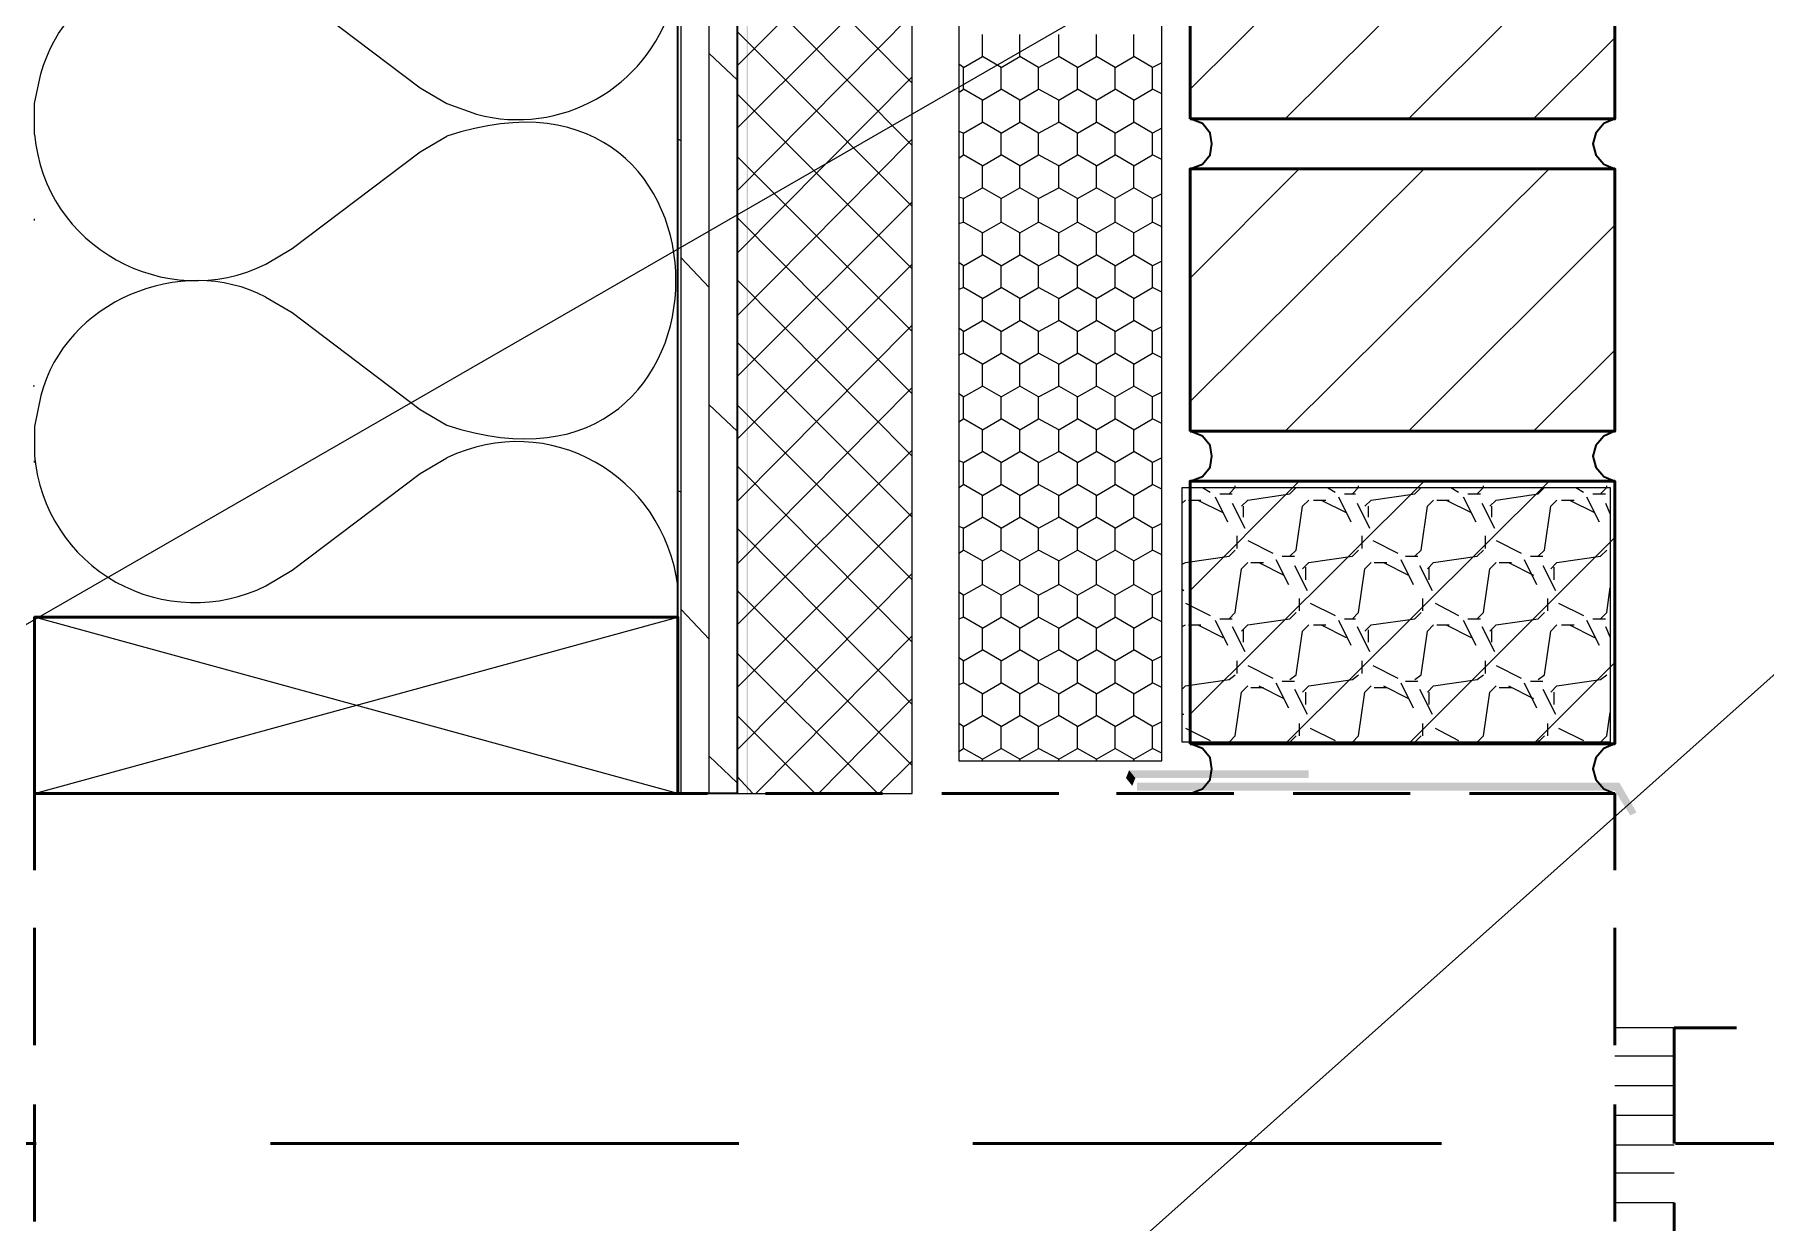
# Model space of a CAD drawing. Header units: inches. Extents: x 5 to 516, y -193 to 129.
# Drawn here: x 20.866 to 22.097, y -191.201 to -190.356 of the extents above; entities that cross this region are included whole.
import ezdxf

# ---------------------------------------------------------------- set-up
doc = ezdxf.new("R2010")
doc.units = ezdxf.units.IN
doc.header["$MEASUREMENT"] = 0
doc.layers.add('PDF7_Geometry', color=7, linetype='Continuous')
doc.layers.add('PDF7_Solid Fills', color=7, linetype='Continuous')

msp = doc.modelspace()

# ---------------------------------------------------------------- hatches: boundary and pattern name
at = {"layer": 'PDF7_Solid Fills', "transparency": 33554559}
for points in [[(21.6491065, -190.8846734), (21.644662, -190.8791179), (21.64244, -190.8846734), (21.6468842, -190.890229)], [(21.7724382, -190.8846734), (21.7724382, -190.8791179), (21.6446604, -190.8791178), (21.6491048, -190.8846734)], [(21.6502187, -190.8880066), (21.6502187, -190.8935622), (21.9902187, -190.8935622), (22.005775, -190.9091177), (21.993552, -190.8880066)]]:
    msp.add_hatch(color=256, dxfattribs=at).paths.add_polyline_path(points)

# ---------------------------------------------------------------- linework, layer by layer
at = {"layer": 'PDF7_Geometry', "lineweight": 35}
msp.add_lwpolyline([(21.3235494, -190.8957844), (21.3235494, -184.8946728), (21.3657717, -184.8946728), (21.3657717, -190.8957844)], close=True, dxfattribs=at)
at = {"layer": 'PDF7_Geometry', "lineweight": 15}
for points in [[(21.3257738, -190.8957844), (21.3257738, -184.8946728)], [(21.3457707, -190.8957844), (21.3457707, -184.8946728)], [(20.4613306, -191.0046733), (24.4857755, -188.6868953), (25.001331, -188.6868953)], [(21.6224409, -191.2402289), (24.4857743, -188.6868953), (25.0013302, -188.6868953)], [(21.6879972, -190.3946732), (21.8546638, -190.2291177)], [(21.7557733, -190.4157843), (21.9435511, -190.2291177)], [(21.3657722, -190.3780067), (21.4902167, -190.2535622)], [(21.4902161, -190.3902287), (21.3657717, -190.2646731)], [(21.8435509, -190.4157843), (21.9902176, -190.2691177)], [(21.3657722, -190.422451), (21.4902167, -190.2980066)], [(21.4902161, -190.4346733), (21.3657717, -190.3091178)], [(21.3657722, -190.4668954), (21.4902167, -190.3413398)], [(21.4902161, -190.4780066), (21.3657717, -190.3535621)], [(21.5268819, -190.3791178), (21.5402152, -190.37134), (21.5402152, -190.3557845)], [(21.553552, -190.3791178), (21.5668853, -190.37134), (21.5668853, -190.3557845)], [(21.5802186, -190.3791178), (21.5946631, -190.37134), (21.5946631, -190.3557845)], [(21.6079953, -190.3791178), (21.6213287, -190.37134), (21.6213287, -190.3557845)], [(21.6346609, -190.3791178), (21.6479943, -190.37134), (21.6479943, -190.3557845)], [(21.9324407, -190.4157843), (21.9902185, -190.3580066)], [(21.3657722, -190.3880066), (21.3457722, -190.3691177)], [(21.5268824, -190.3791178), (21.5235491, -190.3768955)], [(21.5235491, -190.3968955), (21.5268824, -190.3946732), (21.5268824, -190.3791177)], [(21.5535525, -190.3791178), (21.5402192, -190.37134)], [(21.5402192, -190.402451), (21.5535525, -190.3946732), (21.5535525, -190.3791177)], [(21.5802181, -190.3791178), (21.5668848, -190.37134)], [(21.5668848, -190.402451), (21.5802181, -190.3946732), (21.5802181, -190.3791177)], [(21.6079959, -190.3791178), (21.5946626, -190.37134)], [(21.5946626, -190.402451), (21.6079959, -190.3946732), (21.6079959, -190.3791177)], [(21.6346615, -190.3791178), (21.6213281, -190.37134)], [(21.6213281, -190.402451), (21.6346615, -190.3946732), (21.6346615, -190.3791177)], [(21.6613271, -190.3791178), (21.6479937, -190.37134)], [(21.6479937, -190.402451), (21.6613271, -190.3946732), (21.6613271, -190.3791177)], [(21.6679957, -190.3757843), (21.661329, -190.3791176)], [(21.3657722, -190.51134), (21.4902167, -190.3857844)], [(21.4902161, -190.5224509), (21.3657717, -190.3980065)], [(21.5402152, -190.402451), (21.5268819, -190.3946732)], [(21.5268819, -190.4257843), (21.5402152, -190.4180065), (21.5402152, -190.4024509)], [(21.5668853, -190.402451), (21.553552, -190.3946732)], [(21.553552, -190.4257843), (21.5668853, -190.4180065), (21.5668853, -190.4024509)], [(21.5946631, -190.402451), (21.5802186, -190.3946732)], [(21.5802186, -190.4257843), (21.5946631, -190.4180065), (21.5946631, -190.4024509)], [(21.6213287, -190.402451), (21.6079953, -190.3946732)], [(21.6079953, -190.4257843), (21.6213287, -190.4180065), (21.6213287, -190.4024509)], [(21.6479943, -190.402451), (21.6346609, -190.3946732)], [(21.6346609, -190.4257843), (21.6479943, -190.4180065), (21.6479943, -190.4024509)], [(21.6679957, -190.3980067), (21.661329, -190.3946734)], [(21.0302179, -190.5191177), (21.0491068, -190.5080066), (21.1402179, -190.4391178), (21.1591068, -190.4280066)], [(21.5268824, -190.4257845), (21.5235491, -190.4246734)], [(21.5235491, -190.4435622), (21.5268824, -190.44134), (21.5268824, -190.4257844)], [(21.5535525, -190.4257845), (21.5402192, -190.4180067)], [(21.5402192, -190.4491178), (21.5535525, -190.44134), (21.5535525, -190.4257844)], [(21.5802181, -190.4257845), (21.5668848, -190.4180067)], [(21.5668848, -190.4491178), (21.5802181, -190.44134), (21.5802181, -190.4257844)], [(21.6079959, -190.4257845), (21.5946626, -190.4180067)], [(21.5946626, -190.4491178), (21.6079959, -190.44134), (21.6079959, -190.4257844)], [(21.6346615, -190.4257845), (21.6213281, -190.4180067)], [(21.6213281, -190.4491178), (21.6346615, -190.44134), (21.6346615, -190.4257844)], [(21.6613271, -190.4257845), (21.6479937, -190.4180067)], [(21.6479937, -190.4491178), (21.6613271, -190.44134), (21.6613271, -190.4257844)], [(21.6679957, -190.422451), (21.661329, -190.4257844)], [(21.3257738, -190.4313398), (21.3235516, -190.4302287)], [(21.3657722, -190.5557843), (21.4902167, -190.4302287)], [(21.4902161, -190.5668955), (21.3657717, -190.4424511)], [(21.5402152, -190.4491177), (21.5268819, -190.44134)], [(21.5268819, -190.472451), (21.5402152, -190.4646732), (21.5402152, -190.4491177)], [(21.5668853, -190.4491177), (21.553552, -190.44134)], [(21.553552, -190.472451), (21.5668853, -190.4646732), (21.5668853, -190.4491177)], [(21.5946631, -190.4491177), (21.5802186, -190.44134)], [(21.5802186, -190.472451), (21.5946631, -190.4646732), (21.5946631, -190.4491177)], [(21.6213287, -190.4491177), (21.6079953, -190.44134)], [(21.6079953, -190.472451), (21.6213287, -190.4646732), (21.6213287, -190.4491177)], [(21.6479943, -190.4491177), (21.6346609, -190.44134)], [(21.6346609, -190.472451), (21.6479943, -190.4646732), (21.6479943, -190.4491177)], [(21.6679957, -190.4446732), (21.661329, -190.4413399)], [(21.6879972, -190.5291176), (21.7657749, -190.4513398)], [(21.6879972, -190.6168955), (21.8546638, -190.4513399)], [(21.7557733, -190.6380066), (21.9435511, -190.4513399)], [(21.5535525, -190.472451), (21.5402192, -190.4646732)], [(21.5802181, -190.472451), (21.5668848, -190.4646732)], [(21.6079959, -190.472451), (21.5946626, -190.4646732)], [(21.6346615, -190.472451), (21.6213281, -190.4646732)], [(21.6613271, -190.472451), (21.6479937, -190.4646732)], [(21.3657722, -190.5991179), (21.4902167, -190.4746734)], [(21.5268824, -190.472451), (21.5235491, -190.4713399)], [(21.5235491, -190.4902289), (21.5268824, -190.4891178), (21.5268824, -190.4724511)], [(21.5402192, -190.4968956), (21.5535525, -190.4891178), (21.5535525, -190.4724511)], [(21.5668848, -190.4968956), (21.5802181, -190.4891178), (21.5802181, -190.4724511)], [(21.5946626, -190.4968956), (21.6079959, -190.4891178), (21.6079959, -190.4724511)], [(21.6213281, -190.4968956), (21.6346615, -190.4891178), (21.6346615, -190.4724511)], [(21.6479937, -190.4968956), (21.6613271, -190.4891178), (21.6613271, -190.4724511)], [(21.6679957, -190.4691178), (21.661329, -190.4724511)], [(20.8657722, -190.4880067), (20.8657722, -190.4868956)], [(21.4902161, -190.6113399), (21.3657717, -190.4857843)], [(21.5402152, -190.4968956), (21.5268819, -190.4891178)], [(21.5668853, -190.4968956), (21.553552, -190.4891178)], [(21.5946631, -190.4968956), (21.5802186, -190.4891178)], [(21.6213287, -190.4968956), (21.6079953, -190.4891178)], [(21.6479943, -190.4968956), (21.6346609, -190.4891178)], [(21.6679957, -190.492451), (21.661329, -190.4891177)], [(21.5268819, -190.5202288), (21.5402152, -190.512451), (21.5402152, -190.4968955)], [(21.553552, -190.5202288), (21.5668853, -190.512451), (21.5668853, -190.4968955)], [(21.5802186, -190.5202288), (21.5946631, -190.512451), (21.5946631, -190.4968955)], [(21.6079953, -190.5202288), (21.6213287, -190.512451), (21.6213287, -190.4968955)], [(21.6346609, -190.5202288), (21.6479943, -190.512451), (21.6479943, -190.4968955)], [(21.8435509, -190.6380066), (21.9902176, -190.4913399)], [(21.3457707, -190.5357843), (21.3257707, -190.5146732)], [(21.5535525, -190.5202288), (21.5402192, -190.512451)], [(21.5802181, -190.5202288), (21.5668848, -190.512451)], [(21.6079959, -190.5202288), (21.5946626, -190.512451)], [(21.6346615, -190.5202288), (21.6213281, -190.512451)], [(21.6613271, -190.5202288), (21.6479937, -190.512451)], [(21.3657722, -190.6435622), (21.4902167, -190.5191177)], [(21.5268824, -190.5202288), (21.5235491, -190.5180066)], [(21.5235491, -190.5368954), (21.5268824, -190.5357843), (21.5268824, -190.5202287)], [(21.5402192, -190.5435621), (21.5535525, -190.5357843), (21.5535525, -190.5202287)], [(21.5668848, -190.5435621), (21.5802181, -190.5357843), (21.5802181, -190.5202287)], [(21.5946626, -190.5435621), (21.6079959, -190.5357843), (21.6079959, -190.5202287)], [(21.6213281, -190.5435621), (21.6346615, -190.5357843), (21.6346615, -190.5202287)], [(21.6479937, -190.5435621), (21.6613271, -190.5357843), (21.6613271, -190.5202287)], [(21.6679957, -190.5168956), (21.661329, -190.5202289)], [(21.4902161, -190.6557845), (21.3657717, -190.5302289)], [(21.5402152, -190.5435623), (21.5268819, -190.5357845)], [(21.5668853, -190.5435623), (21.553552, -190.5357845)], [(21.5946631, -190.5435623), (21.5802186, -190.5357845)], [(21.6213287, -190.5435623), (21.6079953, -190.5357845)], [(21.6479943, -190.5435623), (21.6346609, -190.5357845)], [(21.6679957, -190.5391178), (21.661329, -190.5357844)], [(21.0302179, -190.5424511), (21.0491068, -190.5535622), (21.1402179, -190.6224511), (21.1591068, -190.6335622)], [(21.5268819, -190.5668956), (21.5402152, -190.5591178), (21.5402152, -190.5435622)], [(21.553552, -190.5668956), (21.5668853, -190.5591178), (21.5668853, -190.5435622)], [(21.5802186, -190.5668956), (21.5946631, -190.5591178), (21.5946631, -190.5435622)], [(21.6079953, -190.5668956), (21.6213287, -190.5591178), (21.6213287, -190.5435622)], [(21.6346609, -190.5668956), (21.6479943, -190.5591178), (21.6479943, -190.5435622)], [(21.3657722, -190.6880065), (21.4902167, -190.562451)], [(21.5535525, -190.5668955), (21.5402192, -190.5591178)], [(21.5802181, -190.5668955), (21.5668848, -190.5591178)], [(21.6079959, -190.5668955), (21.5946626, -190.5591178)], [(21.6346615, -190.5668955), (21.6213281, -190.5591178)], [(21.6613271, -190.5668955), (21.6479937, -190.5591178)], [(21.6679957, -190.5635621), (21.661329, -190.5668954)], [(21.4902161, -190.6991178), (21.3657717, -190.5746733)], [(21.5268824, -190.5668955), (21.5235491, -190.5646733)], [(21.5235491, -190.5835621), (21.5268824, -190.582451), (21.5268824, -190.5668955)], [(21.5402192, -190.5902288), (21.5535525, -190.582451), (21.5535525, -190.5668955)], [(21.5668848, -190.5902288), (21.5802181, -190.582451), (21.5802181, -190.5668955)], [(21.5946626, -190.5902288), (21.6079959, -190.582451), (21.6079959, -190.5668955)], [(21.6213281, -190.5902288), (21.6346615, -190.582451), (21.6346615, -190.5668955)], [(21.6479937, -190.5902288), (21.6613271, -190.582451), (21.6613271, -190.5668955)], [(21.5402152, -190.5902288), (21.5268819, -190.582451)], [(21.5668853, -190.5902288), (21.553552, -190.582451)], [(21.5946631, -190.5902288), (21.5802186, -190.582451)], [(21.6213287, -190.5902288), (21.6079953, -190.582451)], [(21.6479943, -190.5902288), (21.6346609, -190.582451)], [(21.6679957, -190.5857845), (21.661329, -190.5824512)], [(21.9324407, -190.6380066), (21.9902185, -190.5802288)], [(21.5268819, -190.613562), (21.5402152, -190.6057843), (21.5402152, -190.5902287)], [(21.553552, -190.613562), (21.5668853, -190.6057843), (21.5668853, -190.5902287)], [(21.5802186, -190.613562), (21.5946631, -190.6057843), (21.5946631, -190.5902287)], [(21.6079953, -190.613562), (21.6213287, -190.6057843), (21.6213287, -190.5902287)], [(21.6346609, -190.613562), (21.6479943, -190.6057843), (21.6479943, -190.5902287)], [(20.8657722, -190.6057843), (20.864661, -190.6057843)], [(21.3657722, -190.7324512), (21.4902167, -190.6068956)], [(21.5268824, -190.6135623), (21.5235491, -190.6113401)], [(21.5535525, -190.6135623), (21.5402192, -190.6057845)], [(21.5802181, -190.6135623), (21.5668848, -190.6057845)], [(21.6079959, -190.6135623), (21.5946626, -190.6057845)], [(21.6346615, -190.6135623), (21.6213281, -190.6057845)], [(21.6613271, -190.6135623), (21.6479937, -190.6057845)], [(21.6679957, -190.6102288), (21.661329, -190.6135621)], [(21.3657722, -190.6380066), (21.3457722, -190.6191177)], [(21.4902161, -190.7435621), (21.3657717, -190.6191176)], [(21.5235491, -190.63134), (21.5268824, -190.6291178), (21.5268824, -190.6135622)], [(21.5402192, -190.6368956), (21.5535525, -190.6291178), (21.5535525, -190.6135622)], [(21.5668848, -190.6368956), (21.5802181, -190.6291178), (21.5802181, -190.6135622)], [(21.5946626, -190.6368956), (21.6079959, -190.6291178), (21.6079959, -190.6135622)], [(21.6213281, -190.6368956), (21.6346615, -190.6291178), (21.6346615, -190.6135622)], [(21.6479937, -190.6368956), (21.6613271, -190.6291178), (21.6613271, -190.6135622)], [(21.5402152, -190.6368955), (21.5268819, -190.6291177)], [(21.5268819, -190.6602288), (21.5402152, -190.652451), (21.5402152, -190.6368955)], [(21.5668853, -190.6368955), (21.553552, -190.6291177)], [(21.553552, -190.6602288), (21.5668853, -190.652451), (21.5668853, -190.6368955)], [(21.5946631, -190.6368955), (21.5802186, -190.6291177)], [(21.5802186, -190.6602288), (21.5946631, -190.652451), (21.5946631, -190.6368955)], [(21.6213287, -190.6368955), (21.6079953, -190.6291177)], [(21.6079953, -190.6602288), (21.6213287, -190.652451), (21.6213287, -190.6368955)], [(21.6479943, -190.6368955), (21.6346609, -190.6291177)], [(21.6346609, -190.6602288), (21.6479943, -190.652451), (21.6479943, -190.6368955)], [(21.6679957, -190.632451), (21.661329, -190.6291176)], [(20.8657722, -190.6602288), (20.8657722, -190.6591176)], [(21.4902161, -190.7880067), (21.3657717, -190.6624511)], [(21.3657722, -190.7757844), (21.4902167, -190.65134)], [(21.5268824, -190.6602288), (21.5235491, -190.6591176)], [(21.5235491, -190.6780067), (21.5268824, -190.6757845), (21.5268824, -190.660229)], [(21.5535525, -190.6602288), (21.5402192, -190.652451)], [(21.5402192, -190.6835623), (21.5535525, -190.6757845), (21.5535525, -190.660229)], [(21.5802181, -190.6602288), (21.5668848, -190.652451)], [(21.5668848, -190.6835623), (21.5802181, -190.6757845), (21.5802181, -190.660229)], [(21.6079959, -190.6602288), (21.5946626, -190.652451)], [(21.5946626, -190.6835623), (21.6079959, -190.6757845), (21.6079959, -190.660229)], [(21.6346615, -190.6602288), (21.6213281, -190.652451)], [(21.6213281, -190.6835623), (21.6346615, -190.6757845), (21.6346615, -190.660229)], [(21.6613271, -190.6602288), (21.6479937, -190.652451)], [(21.6479937, -190.6835623), (21.6613271, -190.6757845), (21.6613271, -190.660229)], [(21.6679957, -190.6568956), (21.661329, -190.6602289)], [(21.6879972, -190.7513398), (21.7657749, -190.6735621)], [(21.6879972, -190.8391177), (21.8546638, -190.6735622)], [(21.7557733, -190.8602288), (21.9435511, -190.6735621)], [(21.3257738, -190.6813399), (21.3235516, -190.6802287)], [(21.5402152, -190.6835623), (21.5268819, -190.6757845)], [(21.5268819, -190.7068955), (21.5402152, -190.6991178), (21.5402152, -190.6835622)], [(21.5668853, -190.6835623), (21.553552, -190.6757845)], [(21.553552, -190.7068955), (21.5668853, -190.6991178), (21.5668853, -190.6835622)], [(21.5946631, -190.6835623), (21.5802186, -190.6757845)], [(21.5802186, -190.7068955), (21.5946631, -190.6991178), (21.5946631, -190.6835622)], [(21.6213287, -190.6835623), (21.6079953, -190.6757845)], [(21.6079953, -190.7068955), (21.6213287, -190.6991178), (21.6213287, -190.6835622)], [(21.6479943, -190.6835623), (21.6346609, -190.6757845)], [(21.6346609, -190.7068955), (21.6479943, -190.6991178), (21.6479943, -190.6835622)], [(21.6679957, -190.6791177), (21.661329, -190.6757844)], [(21.6824407, -190.6891176), (21.6846629, -190.6868954)], [(21.686885, -190.6868955), (21.6957739, -190.6868955)], [(21.6935491, -190.6868955), (21.7113269, -190.6957844)], [(21.6968857, -190.6780067), (21.7024412, -190.68134)], [(21.7057742, -190.6846733), (21.7146631, -190.7024511)], [(21.7091063, -190.6824512), (21.7179952, -190.6824512)], [(21.7157749, -190.6824512), (21.7202194, -190.6780068)], [(21.7202192, -190.6780067), (21.7202192, -190.6768955)], [(21.7246635, -190.69134), (21.7291079, -190.6868956)], [(21.7291077, -190.6868955), (21.7591077, -190.682451)], [(21.7591054, -190.6824512), (21.7635498, -190.6780068)], [(21.7679939, -190.69134), (21.7724384, -190.6868956)], [(21.7757748, -190.6868955), (21.7846637, -190.6868955)], [(21.7813267, -190.6868955), (21.7991045, -190.6957844)], [(21.785771, -190.6780067), (21.7913265, -190.68134)], [(21.7935518, -190.6846733), (21.8024407, -190.7024511)], [(21.7979961, -190.6824512), (21.8057739, -190.6824512)], [(21.8035525, -190.6824512), (21.807997, -190.6780068)], [(21.8079968, -190.6780067), (21.8079968, -190.6768955)], [(21.8124411, -190.69134), (21.8168855, -190.6868956)], [(21.8168853, -190.6868955), (21.8479964, -190.682451)], [(21.8479952, -190.6824512), (21.8524396, -190.6780068)], [(21.8568837, -190.69134), (21.8613282, -190.6868956)], [(21.8635524, -190.6868955), (21.8724413, -190.6868955)], [(21.8702165, -190.6868955), (21.8879943, -190.6957844)], [(21.8735486, -190.6780067), (21.8791041, -190.68134)], [(21.8824416, -190.6846733), (21.8913305, -190.7024511)], [(21.8857737, -190.6824512), (21.8946626, -190.6824512)], [(21.8924378, -190.6824512), (21.8968823, -190.6780068)], [(21.8968821, -190.6780067), (21.8968821, -190.6768955)], [(21.9013263, -190.69134), (21.9057708, -190.6868956)], [(21.9057751, -190.6868955), (21.9357751, -190.682451)], [(21.9357728, -190.6824512), (21.9402172, -190.6780068)], [(21.9446613, -190.69134), (21.9491058, -190.6868956)], [(21.9524376, -190.6868955), (21.9613265, -190.6868955)], [(21.9579941, -190.6868955), (21.9757719, -190.6957844)], [(21.9624384, -190.6780067), (21.9679939, -190.68134)], [(21.9702192, -190.6846733), (21.9791081, -190.7024511)], [(21.9746635, -190.6824512), (21.9835524, -190.6824512)], [(21.9802154, -190.6824512), (21.9846599, -190.6780068)], [(21.9846597, -190.6780067), (21.9846597, -190.6768955)], [(21.3657722, -190.8202288), (21.4902167, -190.6957843)], [(21.5535525, -190.7068955), (21.5402192, -190.6991177)], [(21.5802181, -190.7068955), (21.5668848, -190.6991177)], [(21.6079959, -190.7068955), (21.5946626, -190.6991177)], [(21.6346615, -190.7068955), (21.6213281, -190.6991177)], [(21.6613271, -190.7068955), (21.6479937, -190.6991177)], [(21.7179948, -190.6891176), (21.7268837, -190.7068954)], [(21.7257711, -190.69134), (21.7257711, -190.6991178)], [(21.7635496, -190.722451), (21.7679941, -190.6913399)], [(21.8068846, -190.6891176), (21.8157735, -190.7068954)], [(21.8146609, -190.69134), (21.8146609, -190.6991178)], [(21.8524394, -190.722451), (21.8568839, -190.6913399)], [(21.8957744, -190.6891176), (21.9046633, -190.7068954)], [(21.9024385, -190.69134), (21.9024385, -190.6991178)], [(21.940217, -190.722451), (21.9446615, -190.6913399)], [(21.983552, -190.6891176), (21.9868853, -190.6968954)], [(21.4902161, -190.832451), (21.3657717, -190.7068955)], [(21.5268824, -190.7068955), (21.5235491, -190.7057844)], [(21.5235491, -190.7246732), (21.5268824, -190.722451), (21.5268824, -190.7068954)], [(21.5402192, -190.7302288), (21.5535525, -190.722451), (21.5535525, -190.7068954)], [(21.5668848, -190.7302288), (21.5802181, -190.722451), (21.5802181, -190.7068954)], [(21.5946626, -190.7302288), (21.6079959, -190.722451), (21.6079959, -190.7068954)], [(21.6213281, -190.7302288), (21.6346615, -190.722451), (21.6346615, -190.7068954)], [(21.6479937, -190.7302288), (21.6613271, -190.722451), (21.6613271, -190.7068954)], [(21.6679957, -190.7035623), (21.661329, -190.7068956)], [(21.5402152, -190.7302287), (21.5268819, -190.722451)], [(21.5668853, -190.7302287), (21.553552, -190.722451)], [(21.5946631, -190.7302287), (21.5802186, -190.722451)], [(21.6213287, -190.7302287), (21.6079953, -190.722451)], [(21.6479943, -190.7302287), (21.6346609, -190.722451)], [(21.6679957, -190.7257845), (21.661329, -190.7224511)], [(21.7157749, -190.7268955), (21.7202194, -190.7224511)], [(21.7213269, -190.7124511), (21.7213269, -190.72134)], [(21.7291077, -190.7157843), (21.7468855, -190.7246732)], [(21.7591054, -190.7268955), (21.7635498, -190.7224511)], [(21.8035525, -190.7268955), (21.807997, -190.7224511)], [(21.8102167, -190.7124511), (21.8102167, -190.72134)], [(21.817993, -190.7157843), (21.8357708, -190.7246732)], [(21.8435509, -190.8602288), (21.9902176, -190.7135621)], [(21.8479952, -190.7268955), (21.8524396, -190.7224511)], [(21.8924378, -190.7268955), (21.8968823, -190.7224511)], [(21.8979943, -190.7124511), (21.8979943, -190.72134)], [(21.9057751, -190.7157843), (21.9235529, -190.7246732)], [(21.9357728, -190.7268955), (21.9402172, -190.7224511)], [(21.9802154, -190.7268955), (21.9846599, -190.7224511)], [(21.9868841, -190.7124511), (21.9868841, -190.72134)], [(21.5268819, -190.7546734), (21.5402152, -190.7468956), (21.5402152, -190.7302289)], [(21.553552, -190.7546734), (21.5668853, -190.7468956), (21.5668853, -190.7302289)], [(21.5802186, -190.7546734), (21.5946631, -190.7468956), (21.5946631, -190.7302289)], [(21.6079953, -190.7546734), (21.6213287, -190.7468956), (21.6213287, -190.7302289)], [(21.6346609, -190.7546734), (21.6479943, -190.7468956), (21.6479943, -190.7302289)], [(21.6824407, -190.7324512), (21.6846629, -190.73134)], [(21.6846606, -190.7313401), (21.7157717, -190.7268956)], [(21.7202192, -190.7668956), (21.7246636, -190.7357845)], [(21.7246635, -190.7357844), (21.7291079, -190.7313399)], [(21.7313276, -190.7313401), (21.7402165, -190.7313401)], [(21.7368841, -190.7313401), (21.7546618, -190.740229)], [(21.7491047, -190.7291177), (21.7579935, -190.7468955)], [(21.7535489, -190.7268955), (21.7624378, -190.7268955)], [(21.7624374, -190.7335622), (21.7713263, -190.75134)], [(21.7679939, -190.7357844), (21.7724384, -190.7313399)], [(21.7702183, -190.7346733), (21.7702183, -190.7435622)], [(21.7724382, -190.7313401), (21.8035493, -190.7268956)], [(21.8079968, -190.7668956), (21.8124412, -190.7357845)], [(21.8124411, -190.7357844), (21.8168855, -190.7313399)], [(21.8191052, -190.7313401), (21.8279941, -190.7313401)], [(21.8257739, -190.7313401), (21.8435516, -190.740229)], [(21.8379945, -190.7291177), (21.8468833, -190.7468955)], [(21.8413265, -190.7268955), (21.8502154, -190.7268955)], [(21.8513272, -190.7335622), (21.8602161, -190.75134)], [(21.8568837, -190.7357844), (21.8613282, -190.7313399)], [(21.8579959, -190.7346733), (21.8579959, -190.7435622)], [(21.861328, -190.7313401), (21.8924391, -190.7268956)], [(21.8968821, -190.7668956), (21.9013265, -190.7357845)], [(21.9013263, -190.7357844), (21.9057708, -190.7313399)], [(21.907995, -190.7313401), (21.9168839, -190.7313401)], [(21.9146637, -190.7313401), (21.9324414, -190.740229)], [(21.9257721, -190.7291177), (21.934661, -190.7468955)], [(21.9302163, -190.7268955), (21.9391052, -190.7268955)], [(21.9391049, -190.7335622), (21.9479937, -190.75134)], [(21.9446613, -190.7357844), (21.9491058, -190.7313399)], [(21.9468857, -190.7346733), (21.9468857, -190.7435622)], [(21.9491056, -190.7313401), (21.9802167, -190.7268956)], [(20.8657716, -190.8957844), (21.3235494, -190.7702288), (21.3235494, -190.7480066)], [(21.3657722, -190.8646734), (21.4902167, -190.7391178)], [(21.5535525, -190.7546733), (21.5402192, -190.7468955)], [(21.5802181, -190.7546733), (21.5668848, -190.7468955)], [(21.6079959, -190.7546733), (21.5946626, -190.7468955)], [(21.6346615, -190.7546733), (21.6213281, -190.7468955)], [(21.6613271, -190.7546733), (21.6479937, -190.7468955)], [(21.4902161, -190.8757843), (21.3657717, -190.7513399)], [(21.5268824, -190.7546733), (21.5235491, -190.7524511)], [(21.5235491, -190.7713399), (21.5268824, -190.7702288), (21.5268824, -190.7546733)], [(21.5402192, -190.7780066), (21.5535525, -190.7702288), (21.5535525, -190.7546733)], [(21.5668848, -190.7780066), (21.5802181, -190.7702288), (21.5802181, -190.7546733)], [(21.5946626, -190.7780066), (21.6079959, -190.7702288), (21.6079959, -190.7546733)], [(21.6213281, -190.7780066), (21.6346615, -190.7702288), (21.6346615, -190.7546733)], [(21.6479937, -190.7780066), (21.6613271, -190.7702288), (21.6613271, -190.7546733)], [(21.6679957, -190.7513398), (21.661329, -190.7546732)], [(21.6824407, -190.7502288), (21.6835518, -190.7513399)], [(21.6846606, -190.7602289), (21.7024383, -190.7691178)], [(21.765774, -190.7568955), (21.765774, -190.7657843)], [(21.7735504, -190.7602289), (21.7913281, -190.7691178)], [(21.8535516, -190.7568955), (21.8535516, -190.7657843)], [(21.8624402, -190.7602289), (21.8791068, -190.7691178)], [(21.9424414, -190.7568955), (21.9424414, -190.7657843)], [(21.9502178, -190.7602289), (21.9679956, -190.7691178)], [(21.9846597, -190.7668956), (21.9868819, -190.7491178)], [(21.3235494, -190.8957844), (20.8657716, -190.7702288)], [(21.3457707, -190.7857843), (21.3257707, -190.7646732)], [(21.5402152, -190.7780066), (21.5268819, -190.7702288)], [(21.5668853, -190.7780066), (21.553552, -190.7702288)], [(21.5946631, -190.7780066), (21.5802186, -190.7702288)], [(21.6213287, -190.7780066), (21.6079953, -190.7702288)], [(21.6479943, -190.7780066), (21.6346609, -190.7702288)], [(21.6679957, -190.7735623), (21.661329, -190.770229)], [(21.7057742, -190.7724509), (21.7146631, -190.7902287)], [(21.7091063, -190.7713399), (21.7179952, -190.7713399)], [(21.7157749, -190.7713399), (21.7202194, -190.7668954)], [(21.7291077, -190.7757844), (21.7591077, -190.77134)], [(21.7591054, -190.7713399), (21.7635498, -190.7668954)], [(21.7935518, -190.7724509), (21.8024407, -190.7902287)], [(21.7979961, -190.7713399), (21.8057739, -190.7713399)], [(21.8035525, -190.7713399), (21.807997, -190.7668954)], [(21.8168853, -190.7757844), (21.8479964, -190.77134)], [(21.8479952, -190.7713399), (21.8524396, -190.7668954)], [(21.8824416, -190.7724509), (21.8913305, -190.7902287)], [(21.8857737, -190.7713399), (21.8946626, -190.7713399)], [(21.8924378, -190.7713399), (21.8968823, -190.7668954)], [(21.9057751, -190.7757844), (21.9357751, -190.77134)], [(21.9357728, -190.7713399), (21.9402172, -190.7668954)], [(21.9702192, -190.7724509), (21.9791081, -190.7902287)], [(21.9746635, -190.7713399), (21.9835524, -190.7713399)], [(21.9802154, -190.7713399), (21.9846599, -190.7668954)], [(21.379105, -190.8957844), (21.4902161, -190.7835621)], [(21.5268819, -190.8013401), (21.5402152, -190.7935623), (21.5402152, -190.7780068)], [(21.553552, -190.8013401), (21.5668853, -190.7935623), (21.5668853, -190.7780068)], [(21.5802186, -190.8013401), (21.5946631, -190.7935623), (21.5946631, -190.7780068)], [(21.6079953, -190.8013401), (21.6213287, -190.7935623), (21.6213287, -190.7780068)], [(21.6346609, -190.8013401), (21.6479943, -190.7935623), (21.6479943, -190.7780068)], [(21.6824407, -190.7768955), (21.6846629, -190.7757844)], [(21.686885, -190.7757844), (21.6957739, -190.7757844)], [(21.6935491, -190.7757844), (21.7113269, -190.7846733)], [(21.7179948, -190.7768955), (21.7268837, -190.7946733)], [(21.7246635, -190.780229), (21.7291079, -190.7757845)], [(21.7257711, -190.7791176), (21.7257711, -190.7880065)], [(21.7635496, -190.8113399), (21.7679941, -190.7802288)], [(21.7679939, -190.780229), (21.7724384, -190.7757845)], [(21.7757748, -190.7757844), (21.7846637, -190.7757844)], [(21.7813267, -190.7757844), (21.7991045, -190.7846733)], [(21.8068846, -190.7768955), (21.8157735, -190.7946733)], [(21.8124411, -190.780229), (21.8168855, -190.7757845)], [(21.8146609, -190.7791176), (21.8146609, -190.7880065)], [(21.8524394, -190.8113399), (21.8568839, -190.7802288)], [(21.8568837, -190.780229), (21.8613282, -190.7757845)], [(21.8635524, -190.7757844), (21.8724413, -190.7757844)], [(21.8702165, -190.7757844), (21.8879943, -190.7846733)], [(21.8957744, -190.7768955), (21.9046633, -190.7946733)], [(21.9013263, -190.780229), (21.9057708, -190.7757845)], [(21.9024385, -190.7791176), (21.9024385, -190.7880065)], [(21.940217, -190.8113399), (21.9446615, -190.7802288)], [(21.9446613, -190.780229), (21.9491058, -190.7757845)], [(21.9524376, -190.7757844), (21.9613265, -190.7757844)], [(21.9579941, -190.7757844), (21.9757719, -190.7846733)], [(21.983552, -190.7768955), (21.9868853, -190.7846733)], [(21.4657749, -190.8957844), (21.3657749, -190.7957843)], [(21.5535525, -190.8013401), (21.5402192, -190.7935623)], [(21.5802181, -190.8013401), (21.5668848, -190.7935623)], [(21.6079959, -190.8013401), (21.5946626, -190.7935623)], [(21.6346615, -190.8013401), (21.6213281, -190.7935623)], [(21.6613271, -190.8013401), (21.6479937, -190.7935623)], [(21.5268824, -190.8013401), (21.5235491, -190.7991178)], [(21.5235491, -190.8180067), (21.5268824, -190.8168956), (21.5268824, -190.80134)], [(21.5402192, -190.8246733), (21.5535525, -190.8168956), (21.5535525, -190.80134)], [(21.5668848, -190.8246733), (21.5802181, -190.8168956), (21.5802181, -190.80134)], [(21.5946626, -190.8246733), (21.6079959, -190.8168956), (21.6079959, -190.80134)], [(21.6213281, -190.8246733), (21.6346615, -190.8168956), (21.6346615, -190.80134)], [(21.6479937, -190.8246733), (21.6613271, -190.8168956), (21.6613271, -190.80134)], [(21.6679957, -190.7980066), (21.661329, -190.8013399)], [(21.7213269, -190.8013401), (21.7213269, -190.810229)], [(21.7291077, -190.8046733), (21.7468855, -190.8135622)], [(21.8102167, -190.8013401), (21.8102167, -190.810229)], [(21.817993, -190.8046733), (21.8357708, -190.8135622)], [(21.8979943, -190.8013401), (21.8979943, -190.810229)], [(21.9057751, -190.8046733), (21.9235529, -190.8135622)], [(21.9324407, -190.8602288), (21.9902185, -190.802451)], [(21.9868841, -190.8013401), (21.9868841, -190.810229)], [(21.5402152, -190.8246733), (21.5268819, -190.8168955)], [(21.5668853, -190.8246733), (21.553552, -190.8168955)], [(21.5946631, -190.8246733), (21.5802186, -190.8168955)], [(21.6213287, -190.8246733), (21.6079953, -190.8168955)], [(21.6479943, -190.8246733), (21.6346609, -190.8168955)], [(21.6679957, -190.8202288), (21.661329, -190.8168954)], [(21.6824407, -190.8213401), (21.6846629, -190.8191179)], [(21.6846606, -190.8191177), (21.7157717, -190.8146732)], [(21.7157749, -190.8146734), (21.7202194, -190.8113401)], [(21.7246635, -190.8235622), (21.7291079, -190.8191178)], [(21.7313276, -190.8202288), (21.7402165, -190.8202288)], [(21.7368841, -190.8191177), (21.7546618, -190.8280066)], [(21.7491047, -190.8168956), (21.7579935, -190.8346733)], [(21.7535489, -190.8157845), (21.7624378, -190.8157845)], [(21.7591054, -190.8146734), (21.7635498, -190.8113401)], [(21.7624374, -190.8213401), (21.7713263, -190.8391179)], [(21.7679939, -190.8235622), (21.7724384, -190.8191178)], [(21.7724382, -190.8191177), (21.8035493, -190.8146732)], [(21.8035525, -190.8146734), (21.807997, -190.8113401)], [(21.8124411, -190.8235622), (21.8168855, -190.8191178)], [(21.8191052, -190.8202288), (21.8279941, -190.8202288)], [(21.8257739, -190.8191177), (21.8435516, -190.8280066)], [(21.8379945, -190.8168956), (21.8468833, -190.8346733)], [(21.8413265, -190.8157845), (21.8502154, -190.8157845)], [(21.8479952, -190.8146734), (21.8524396, -190.8113401)], [(21.8513272, -190.8213401), (21.8602161, -190.8391179)], [(21.8568837, -190.8235622), (21.8613282, -190.8191178)], [(21.861328, -190.8191177), (21.8924391, -190.8146732)], [(21.8924378, -190.8146734), (21.8968823, -190.8113401)], [(21.9013263, -190.8235622), (21.9057708, -190.8191178)], [(21.907995, -190.8202288), (21.9168839, -190.8202288)], [(21.9146637, -190.8191177), (21.9324414, -190.8280066)], [(21.9257721, -190.8168956), (21.934661, -190.8346733)], [(21.9302163, -190.8157845), (21.9391052, -190.8157845)], [(21.9357728, -190.8146734), (21.9402172, -190.8113401)], [(21.9391049, -190.8213401), (21.9479937, -190.8391179)], [(21.9446613, -190.8235622), (21.9491058, -190.8191178)], [(21.9491056, -190.8191177), (21.9802167, -190.8146732)], [(21.9802154, -190.8146734), (21.9846599, -190.8113401)], [(21.4235521, -190.8957844), (21.4902188, -190.8280066)], [(21.5268819, -190.8480066), (21.5402152, -190.8402288), (21.5402152, -190.8246732)], [(21.553552, -190.8480066), (21.5668853, -190.8402288), (21.5668853, -190.8246732)], [(21.5802186, -190.8480066), (21.5946631, -190.8402288), (21.5946631, -190.8246732)], [(21.6079953, -190.8480066), (21.6213287, -190.8402288), (21.6213287, -190.8246732)], [(21.6346609, -190.8480066), (21.6479943, -190.8402288), (21.6479943, -190.8246732)], [(21.7202192, -190.8546732), (21.7246636, -190.8235621)], [(21.7702183, -190.8235622), (21.7702183, -190.8324511)], [(21.8079968, -190.8546732), (21.8124412, -190.8235621)], [(21.8579959, -190.8235622), (21.8579959, -190.8324511)], [(21.8968821, -190.8546732), (21.9013265, -190.8235621)], [(21.9468857, -190.8235622), (21.9468857, -190.8324511)], [(21.4213278, -190.8957844), (21.3657722, -190.8402288)], [(21.5268824, -190.8480065), (21.5235491, -190.8457843)], [(21.5535525, -190.8480065), (21.5402192, -190.8402288)], [(21.5802181, -190.8480065), (21.5668848, -190.8402288)], [(21.6079959, -190.8480065), (21.5946626, -190.8402288)], [(21.6346615, -190.8480065), (21.6213281, -190.8402288)], [(21.6613271, -190.8480065), (21.6479937, -190.8402288)], [(21.6679957, -190.8446733), (21.661329, -190.8480067)], [(21.6824407, -190.8391177), (21.6835518, -190.8391177)], [(21.765774, -190.8457844), (21.765774, -190.8546733)], [(21.8535516, -190.8457844), (21.8535516, -190.8546733)], [(21.9424414, -190.8457844), (21.9424414, -190.8546733)], [(21.9846597, -190.8546732), (21.9868819, -190.8380065)], [(21.5235491, -190.8657845), (21.5268824, -190.8635623), (21.5268824, -190.8480068)], [(21.5402192, -190.8713401), (21.5535525, -190.8635623), (21.5535525, -190.8480068)], [(21.5668848, -190.8713401), (21.5802181, -190.8635623), (21.5802181, -190.8480068)], [(21.5946626, -190.8713401), (21.6079959, -190.8635623), (21.6079959, -190.8480068)], [(21.6213281, -190.8713401), (21.6346615, -190.8635623), (21.6346615, -190.8480068)], [(21.6479937, -190.8713401), (21.6613271, -190.8635623), (21.6613271, -190.8480068)], [(21.6846606, -190.8491179), (21.7024383, -190.8580068)], [(21.7157749, -190.8591178), (21.7202194, -190.8546733)], [(21.7579932, -190.8591178), (21.7591043, -190.8591178)], [(21.7591054, -190.8591178), (21.7635498, -190.8546733)], [(21.7735504, -190.8491179), (21.7913281, -190.8580068)], [(21.8035525, -190.8591178), (21.807997, -190.8546733)], [(21.846883, -190.8591178), (21.8479941, -190.8591178)], [(21.8479952, -190.8591178), (21.8524396, -190.8546733)], [(21.8624402, -190.8491179), (21.8791068, -190.8580068)], [(21.8924378, -190.8591178), (21.8968823, -190.8546733)], [(21.9357728, -190.8580067), (21.9357728, -190.8591178), (21.9402172, -190.8546733)], [(21.9502178, -190.8491179), (21.9679956, -190.8580068)], [(21.9802154, -190.8591178), (21.9846599, -190.8546733)], [(21.3657722, -190.8880066), (21.3457722, -190.8691177)], [(21.5402152, -190.8713401), (21.5268819, -190.8635623)], [(21.5402152, -190.8724511), (21.5402152, -190.87134)], [(21.5668853, -190.8713401), (21.553552, -190.8635623)], [(21.5668853, -190.8724511), (21.5668853, -190.87134)], [(21.5946631, -190.8713401), (21.5802186, -190.8635623)], [(21.5946631, -190.8724511), (21.5946631, -190.87134)], [(21.6213287, -190.8713401), (21.6079953, -190.8635623)], [(21.6213287, -190.8724511), (21.6213287, -190.87134)], [(21.6479943, -190.8713401), (21.6346609, -190.8635623)], [(21.6479943, -190.8724511), (21.6479943, -190.87134)], [(21.6679957, -190.8668955), (21.661329, -190.8635622)], [(21.3768851, -190.8957844), (21.365774, -190.8835621)], [(21.4668826, -190.8957844), (21.4902159, -190.872451)], [(22.0324389, -191.062451), (21.9902167, -191.062451)], [(22.0324389, -191.0824511), (21.9902167, -191.0824511)], [(22.0324389, -191.1035622), (21.9902167, -191.1035622)], [(22.0324389, -191.1246733), (21.9902167, -191.1246733)], [(22.0324389, -191.1457844), (21.9902167, -191.1457844)], [(22.0324389, -191.1657844), (21.9902167, -191.1657844)], [(22.0324389, -191.1868955), (21.9902167, -191.1868955)]]:
    msp.add_lwpolyline(points, dxfattribs=at)
for points in [[(21.4902161, -190.8957844), (21.4902161, -185.186895), (21.3657717, -185.186895), (21.3657717, -190.8957844)], [(21.6679957, -190.8724512), (21.6679957, -190.0102289), (21.5235513, -190.0102289), (21.5235513, -190.8724512)], [(21.6824407, -190.8591178), (21.6824407, -190.6780067), (21.9868852, -190.6780067), (21.9868852, -190.8591178)]]:
    msp.add_lwpolyline(points, close=True, dxfattribs=at)
at = {"layer": 'PDF7_Geometry', "lineweight": 50}
for points in [[(21.6879972, -190.4157843), (21.6879972, -190.2291176), (21.9902194, -190.2291176), (21.9902194, -190.4157843)], [(21.6879972, -190.6380066), (21.6879972, -190.4513399), (21.9902194, -190.4513399), (21.9902194, -190.6380066)], [(21.6879972, -190.8602288), (21.6879972, -190.6735621), (21.9902194, -190.6735621), (21.9902194, -190.8602288)], [(20.8657716, -190.8957844), (20.8657716, -190.7702288), (21.3235494, -190.7702288), (21.3235494, -190.8957844)]]:
    msp.add_lwpolyline(points, close=True, dxfattribs=at)
at = {"layer": 'PDF7_Geometry', "lineweight": 15}
for points in [[(20.8657734, -190.4268955), (20.8657734, -190.4046733), (20.8702179, -190.3835622, -0.469776888), (21.0302179, -190.3135622), (21.0491068, -190.3246733), (21.1402179, -190.3935622), (21.1591068, -190.4046733), (21.1802179, -190.4124511, 0.404407586), (21.3191068, -190.3346733), (21.3235512, -190.3124511), (21.3235512, -190.2902288)], [(20.8702179, -190.6124511), (20.8657734, -190.6346733), (20.8657734, -190.6557844, 0.527288075), (21.0302179, -190.7480067), (21.0491068, -190.7368956), (21.1402161, -190.6680066), (21.159105, -190.6568955)]]:
    msp.add_lwpolyline(points, format="xyb", dxfattribs=at)
at = {"layer": 'PDF7_Geometry', "lineweight": 35}
for points in [[(21.6879972, -190.4513399), (21.696886, -190.4480065), (21.7024416, -190.4413399), (21.7035527, -190.4335621), (21.7024416, -190.4257843), (21.696886, -190.4191176), (21.6879972, -190.4157843)], [(21.9902161, -190.4157843), (21.9824384, -190.4191177), (21.9768828, -190.4257843), (21.9746606, -190.4335621), (21.9768828, -190.4413399), (21.9824384, -190.4480066), (21.9902161, -190.4513399)], [(21.6879972, -190.6735621), (21.696886, -190.6702288), (21.7024416, -190.6635621), (21.7035527, -190.6557843), (21.7024416, -190.6480066), (21.696886, -190.6413399), (21.6879972, -190.6380066)], [(21.9902161, -190.6380066), (21.9824384, -190.6413399), (21.9768828, -190.6480066), (21.9746606, -190.6557844), (21.9768828, -190.6635621), (21.9824384, -190.6702288), (21.9902161, -190.6735621)], [(21.6879972, -190.8957844), (21.696886, -190.892451), (21.7024416, -190.8857844), (21.7035527, -190.8780066), (21.7024416, -190.8702288), (21.696886, -190.8635621), (21.6879972, -190.8602288)], [(21.9902161, -190.8602288), (21.9824384, -190.8635622), (21.9768828, -190.8702288), (21.9746606, -190.8780066), (21.9768828, -190.8857844), (21.9824384, -190.8924511), (21.9902161, -190.8957844)]]:
    msp.add_lwpolyline(points, dxfattribs=at)
at = {"layer": 'PDF7_Geometry', "lineweight": 50}
for points in [[(20.8668844, -191.1446733), (20.6257732, -191.1446733), (20.6257732, -190.7735621)], [(22.2735504, -190.7735623), (22.2735504, -191.1446734), (22.0335504, -191.1446734)], [(20.8657722, -190.9502288), (20.8657722, -190.8957844), (20.9691055, -190.8957844)], [(21.0113297, -190.8957844), (21.0946631, -190.8957844)], [(21.1357736, -190.8957844), (21.219107, -190.8957844)], [(21.2613297, -190.8957844), (21.3446631, -190.8957844)], [(21.3857736, -190.8957844), (21.469107, -190.8957844)], [(21.5113298, -190.8957844), (21.5946631, -190.8957844)], [(21.6357737, -190.8957844), (21.719107, -190.8957844)], [(21.7613298, -190.8957844), (21.8446631, -190.8957844)], [(21.8868859, -190.8957844), (21.9902192, -190.8957844)], [(21.9902161, -190.9502288), (21.9902161, -190.8957844)], [(20.8657722, -190.99134), (20.8657722, -191.0746733)], [(21.9902161, -191.0746733), (21.9902161, -190.99134)], [(22.0324389, -191.062451), (22.0324389, -191.1446733)], [(22.0768861, -191.062451), (22.0324416, -191.062451)], [(20.8657722, -191.1168955), (20.8657722, -191.2002289)], [(21.9902161, -191.2002289), (21.9902161, -191.1168955)], [(21.3668844, -191.1446733), (21.033551, -191.1446733)], [(21.8668844, -191.1446733), (21.5335511, -191.1446733)], [(22.0324389, -191.1868955), (22.0324389, -191.2702288)]]:
    msp.add_lwpolyline(points, dxfattribs=at)
at = {"layer": 'PDF7_Geometry', "lineweight": 15}
for points in [[(21.1591068, -190.6335622), (21.3765512, -190.7056733), (21.3765512, -190.3558955), (21.1591068, -190.4280066)], [(20.8657734, -190.4268955), (20.8724956, -190.5063214), (20.9590327, -190.5542289), (21.0302179, -190.5191177)], [(21.0302179, -190.5424511), (20.9697919, -190.5108955), (20.8874586, -190.5460992), (20.8702179, -190.6124511)], [(21.3235494, -190.7480066), (21.3132716, -190.6691177), (21.2316235, -190.6222473), (21.159105, -190.6568955)]]:
    msp.add_open_spline(points, degree=3, dxfattribs=at)
at = {"layer": 'PDF7_Solid Fills', "lineweight": 35, "transparency": 33554559}
for points in [[(21.3735485, -190.8957844), (21.3724374, -189.6791176), (21.3735485, -189.6802287)], [(21.3724409, -190.8957844), (21.373552, -190.8957844), (21.3724409, -189.6791176)], [(21.9902161, -190.8935622), (22.0057717, -190.9091178), (22.0013273, -190.91134)]]:
    msp.add_solid(points, dxfattribs=at)

doc.saveas('drawing.dxf')
